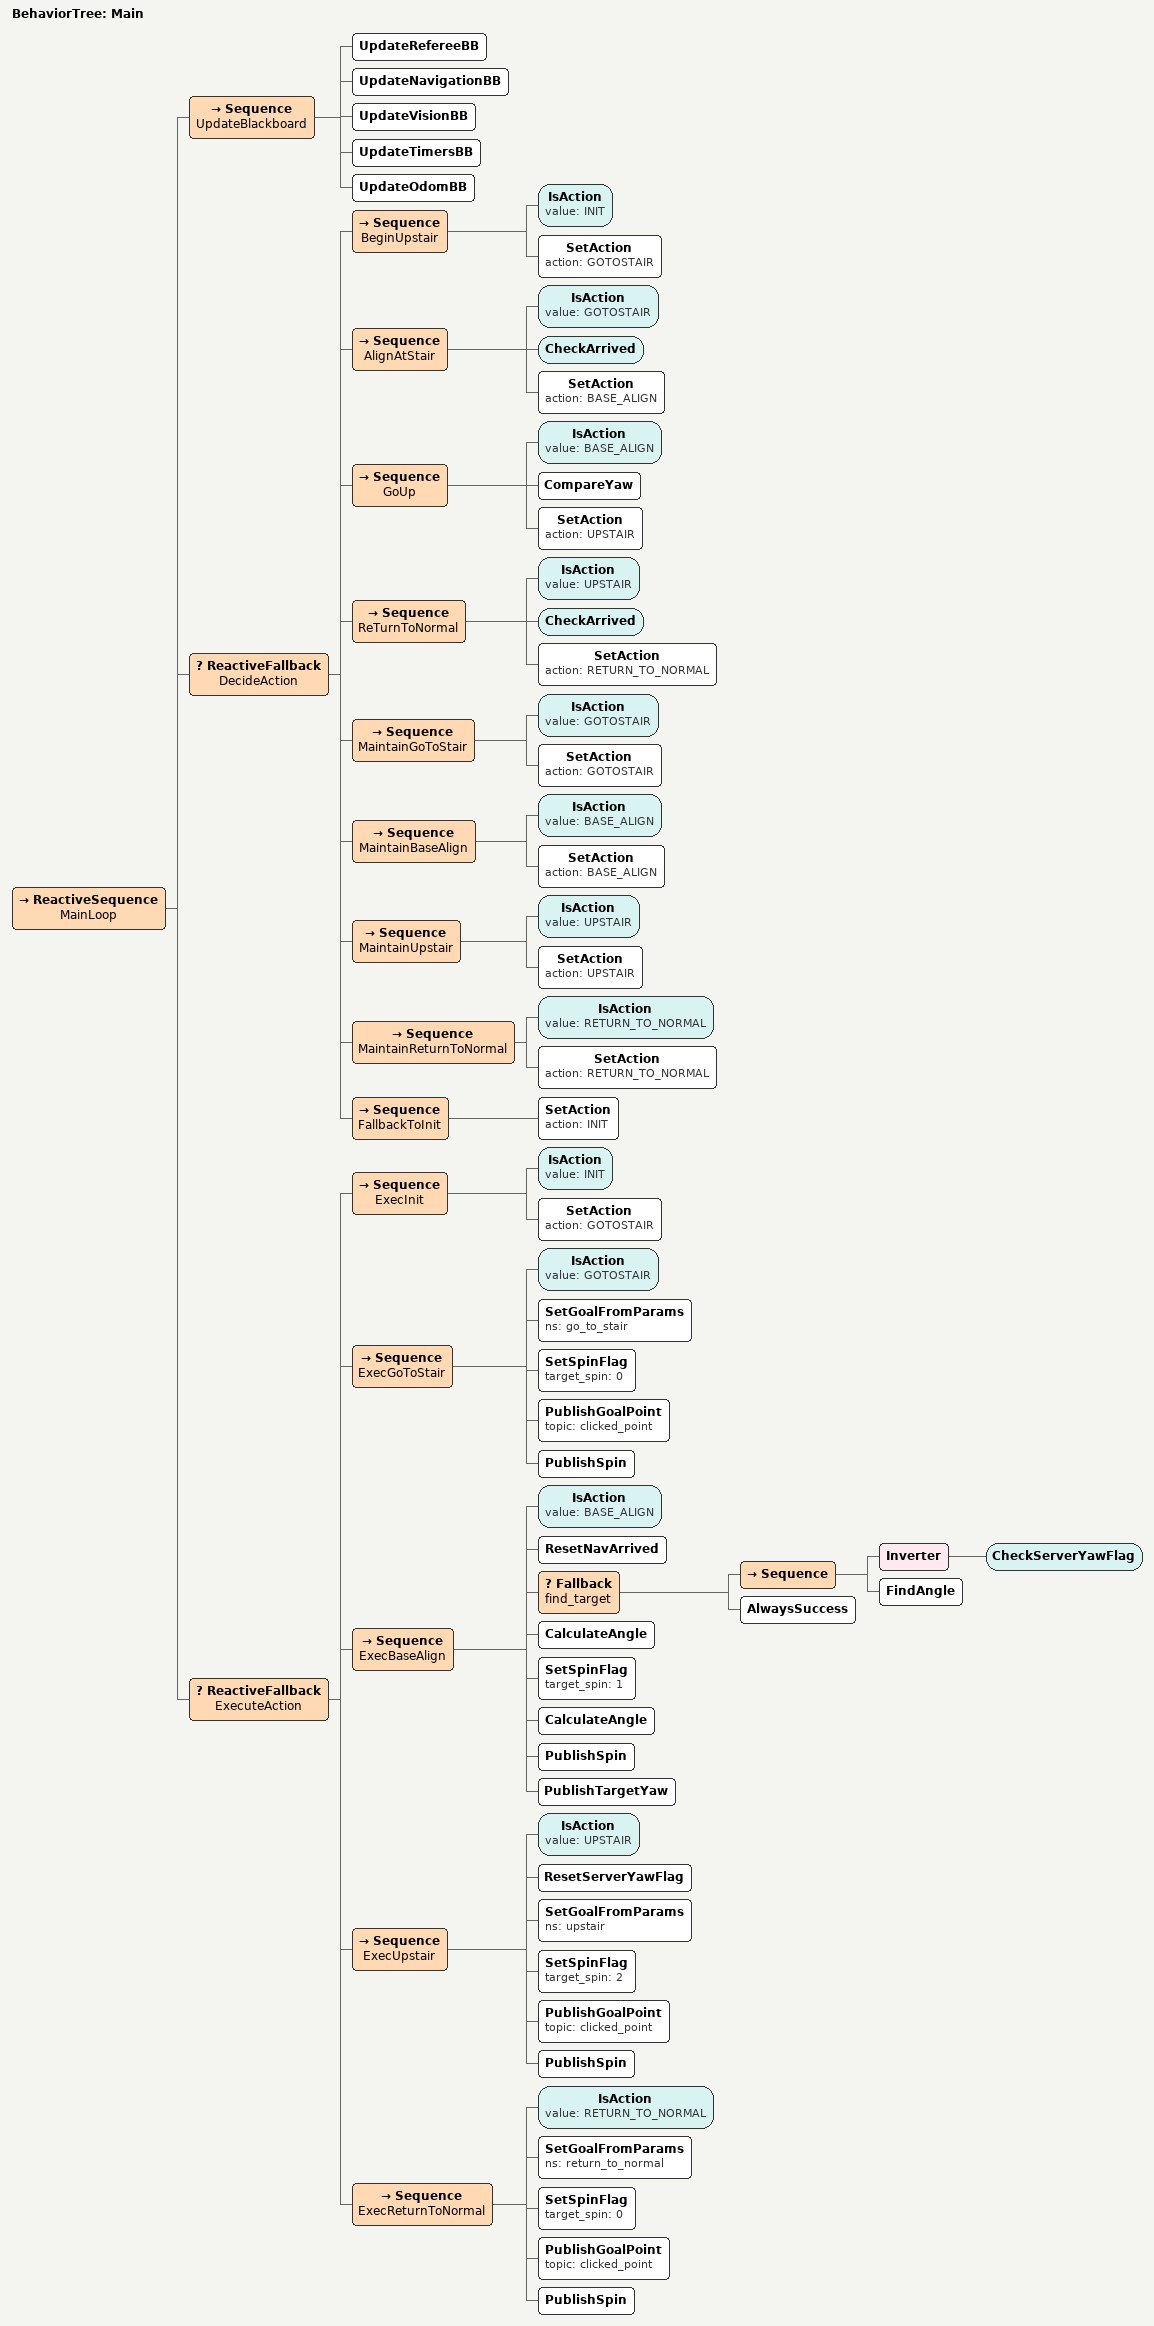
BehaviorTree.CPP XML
<root BTCPP_format="4">
  <BehaviorTree ID="Main">
    <ReactiveSequence name="MainLoop">
      <Sequence name="UpdateBlackboard">
        <UpdateRefereeBB />
        <UpdateNavigationBB />
        <UpdateVisionBB />
        <UpdateTimersBB />
        <UpdateOdomBB />
      </Sequence>

      <ReactiveFallback name="DecideAction">
        <Sequence name="BeginUpstair">
          <IsAction value="INIT" />
          <SetAction action="GOTOSTAIR" />
        </Sequence>

        <Sequence name="AlignAtStair">
          <IsAction value="GOTOSTAIR" />
          <CheckArrived />
          <SetAction action="BASE_ALIGN" />
        </Sequence>

        <Sequence name="GoUp">
          <IsAction value="BASE_ALIGN" />
          <CompareYaw />
          <SetAction action="UPSTAIR" />
        </Sequence>

        <Sequence name="ReTurnToNormal">
          <IsAction value="UPSTAIR" />
          <CheckArrived />
          <SetAction action="RETURN_TO_NORMAL" />
        </Sequence>

        <Sequence name="MaintainGoToStair">
          <IsAction value="GOTOSTAIR" />
          <SetAction action="GOTOSTAIR" />
        </Sequence>

        <Sequence name="MaintainBaseAlign">
          <IsAction value="BASE_ALIGN" />
          <SetAction action="BASE_ALIGN" />
        </Sequence>

        <Sequence name="MaintainUpstair">
          <IsAction value="UPSTAIR" />
          <SetAction action="UPSTAIR" />
        </Sequence>

        <Sequence name="MaintainReturnToNormal">
          <IsAction value="RETURN_TO_NORMAL" />
          <SetAction action="RETURN_TO_NORMAL" />
        </Sequence>

        <Sequence name="FallbackToInit">
          <SetAction action="INIT" />
        </Sequence>
      </ReactiveFallback>

      <ReactiveFallback name="ExecuteAction">
        <Sequence name="ExecInit">
          <IsAction value="INIT" />
          <SetAction action="GOTOSTAIR" />
        </Sequence>

        <Sequence name="ExecGoToStair">
          <IsAction value="GOTOSTAIR" />
          <SetGoalFromParams ns="go_to_stair" />
          <SetSpinFlag target_spin="0" />
          <PublishGoalPoint topic="clicked_point" />
          <PublishSpin />
        </Sequence>

        <Sequence name="ExecBaseAlign">
          <IsAction value="BASE_ALIGN" />
          <ResetNavArrived />

          <Fallback name="find_target">
            <Sequence>
              <Inverter>
                <CheckServerYawFlag />
              </Inverter>
              <FindAngle />
            </Sequence>
            <AlwaysSuccess />
          </Fallback>
          <CalculateAngle />
          <SetSpinFlag target_spin="1" />
          <CalculateAngle />
          <PublishSpin />
          <PublishTargetYaw />
        </Sequence>

        <Sequence name="ExecUpstair">
          <IsAction value="UPSTAIR" />
          <ResetServerYawFlag />
          <SetGoalFromParams ns="upstair" />
          <SetSpinFlag target_spin="2" />
          <PublishGoalPoint topic="clicked_point" />
          <PublishSpin />
        </Sequence>

        <Sequence name="ExecReturnToNormal">
          <IsAction value="RETURN_TO_NORMAL" />
          <SetGoalFromParams ns="return_to_normal" />
          <SetSpinFlag target_spin="0" />
          <PublishGoalPoint topic="clicked_point" />
          <PublishSpin />
        </Sequence>
      </ReactiveFallback>
    </ReactiveSequence>
  </BehaviorTree>
</root>
